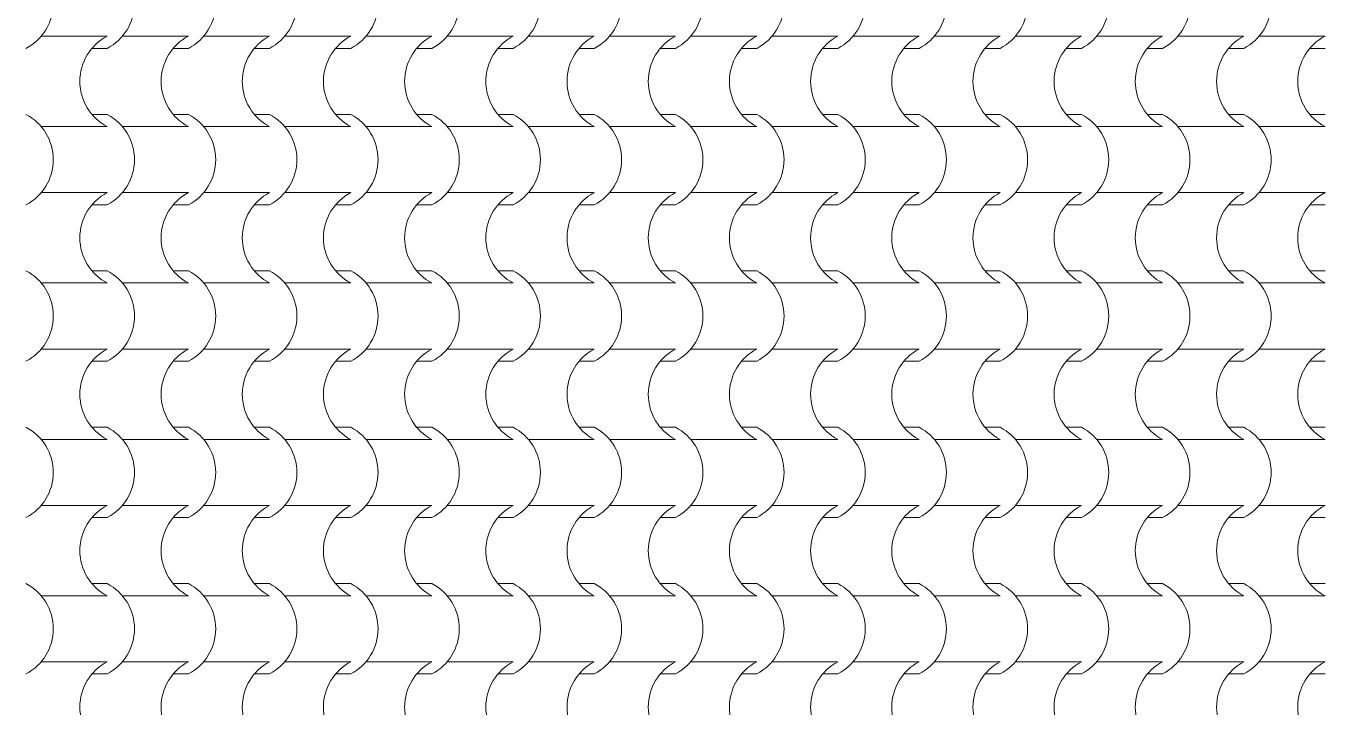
# Model space of a CAD drawing. Header units: metres. Extents: x -41 to 412, y -15 to 25.
# Drawn here: x 138.128 to 140.49, y 15.327 to 16.565 of the extents above; entities that cross this region are included whole.
import ezdxf

# ---------------------------------------------------------------- set-up
doc = ezdxf.new("R2010")
doc.units = ezdxf.units.M
doc.header["$MEASUREMENT"] = 0
doc.layers.add('Shell - Roof', color=7, linetype='Continuous')

# ---------------------------------------------------------------- blocks, each defined once
blk = doc.blocks.new('*X48', base_point=(152.192, 0))
at = {"layer": 'Shell - Roof', "color": 23, "linetype": 'Continuous', "lineweight": 13, "true_color": 0xbf8080}
for p, q in [((138.1556, 16.5468), (138.2154, 16.5468)), ((138.2154, 16.5468), (138.2753, 16.5468)), ((138.3032, 16.5468), (138.3631, 16.5468)), ((138.3631, 16.5468), (138.4229, 16.5468)), ((138.4508, 16.5468), (138.5107, 16.5468)), ((138.5107, 16.5468), (138.5706, 16.5468)), ((138.5985, 16.5468), (138.6583, 16.5468)), ((138.6583, 16.5468), (138.7182, 16.5468)), ((138.7461, 16.5468), (138.806, 16.5468)), ((138.806, 16.5468), (138.8658, 16.5468)), ((138.8937, 16.5468), (138.9536, 16.5468)), ((138.9536, 16.5468), (139.0135, 16.5468)), ((139.0414, 16.5468), (139.1012, 16.5468)), ((139.1012, 16.5468), (139.1611, 16.5468)), ((139.189, 16.5468), (139.2489, 16.5468)), ((139.2489, 16.5468), (139.3087, 16.5468)), ((139.3366, 16.5468), (139.3965, 16.5468)), ((139.3965, 16.5468), (139.4564, 16.5468)), ((139.4843, 16.5468), (139.5441, 16.5468)), ((139.5441, 16.5468), (139.604, 16.5468)), ((139.6319, 16.5468), (139.6918, 16.5468)), ((139.6918, 16.5468), (139.7516, 16.5468)), ((139.7795, 16.5468), (139.8394, 16.5468)), ((139.8394, 16.5468), (139.8993, 16.5468)), ((139.9272, 16.5468), (139.987, 16.5468)), ((139.987, 16.5468), (140.0469, 16.5468)), ((140.0748, 16.5468), (140.1347, 16.5468)), ((140.1347, 16.5468), (140.1945, 16.5468)), ((140.2224, 16.5468), (140.2823, 16.5468)), ((140.2823, 16.5468), (140.3422, 16.5468)), ((140.3701, 16.5468), (140.4299, 16.5468)), ((140.4299, 16.5468), (140.4898, 16.5468)), ((138.2478, 16.5247), (138.2753, 16.5247)), ((138.3954, 16.5247), (138.4229, 16.5247)), ((138.5431, 16.5247), (138.5706, 16.5247)), ((138.6907, 16.5247), (138.7182, 16.5247)), ((138.8383, 16.5247), (138.8658, 16.5247)), ((138.986, 16.5247), (139.0135, 16.5247)), ((139.1336, 16.5247), (139.1611, 16.5247)), ((139.2812, 16.5247), (139.3087, 16.5247)), ((139.4289, 16.5247), (139.4564, 16.5247)), ((139.5765, 16.5247), (139.604, 16.5247)), ((139.7241, 16.5247), (139.7516, 16.5247)), ((139.8717, 16.5247), (139.8993, 16.5247)), ((140.0194, 16.5247), (140.0469, 16.5247)), ((140.167, 16.5247), (140.1945, 16.5247)), ((140.3146, 16.5247), (140.3422, 16.5247)), ((140.4623, 16.5247), (140.4898, 16.5247)), ((138.2478, 16.4045), (138.2753, 16.4045)), ((138.3954, 16.4045), (138.4229, 16.4045)), ((138.5431, 16.4045), (138.5706, 16.4045)), ((138.6907, 16.4045), (138.7182, 16.4045)), ((138.8383, 16.4045), (138.8658, 16.4045)), ((138.986, 16.4045), (139.0135, 16.4045)), ((139.1336, 16.4045), (139.1611, 16.4045)), ((139.2812, 16.4045), (139.3087, 16.4045)), ((139.4289, 16.4045), (139.4564, 16.4045)), ((139.5765, 16.4045), (139.604, 16.4045)), ((139.7241, 16.4045), (139.7516, 16.4045)), ((139.8717, 16.4045), (139.8993, 16.4045)), ((140.0194, 16.4045), (140.0469, 16.4045)), ((140.167, 16.4045), (140.1945, 16.4045)), ((140.3146, 16.4045), (140.3422, 16.4045)), ((140.4623, 16.4045), (140.4898, 16.4045)), ((138.1556, 16.3825), (138.2154, 16.3825)), ((138.2154, 16.3825), (138.2753, 16.3825)), ((138.3032, 16.3825), (138.3631, 16.3825)), ((138.3631, 16.3825), (138.4229, 16.3825)), ((138.4508, 16.3825), (138.5107, 16.3825)), ((138.5107, 16.3825), (138.5706, 16.3825)), ((138.5985, 16.3825), (138.6583, 16.3825)), ((138.6583, 16.3825), (138.7182, 16.3825)), ((138.7461, 16.3825), (138.806, 16.3825)), ((138.806, 16.3825), (138.8658, 16.3825)), ((138.8937, 16.3825), (138.9536, 16.3825)), ((138.9536, 16.3825), (139.0135, 16.3825)), ((139.0414, 16.3825), (139.1012, 16.3825)), ((139.1012, 16.3825), (139.1611, 16.3825)), ((139.189, 16.3825), (139.2489, 16.3825)), ((139.2489, 16.3825), (139.3087, 16.3825)), ((139.3366, 16.3825), (139.3965, 16.3825)), ((139.3965, 16.3825), (139.4564, 16.3825)), ((139.4843, 16.3825), (139.5441, 16.3825)), ((139.5441, 16.3825), (139.604, 16.3825)), ((139.6319, 16.3825), (139.6918, 16.3825)), ((139.6918, 16.3825), (139.7516, 16.3825)), ((139.7795, 16.3825), (139.8394, 16.3825)), ((139.8394, 16.3825), (139.8993, 16.3825)), ((139.9272, 16.3825), (139.987, 16.3825)), ((139.987, 16.3825), (140.0469, 16.3825)), ((140.0748, 16.3825), (140.1347, 16.3825)), ((140.1347, 16.3825), (140.1945, 16.3825)), ((140.2224, 16.3825), (140.2823, 16.3825)), ((140.2823, 16.3825), (140.3422, 16.3825)), ((140.3701, 16.3825), (140.4299, 16.3825)), ((140.4299, 16.3825), (140.4898, 16.3825)), ((138.1556, 16.2623), (138.2154, 16.2623)), ((138.2154, 16.2623), (138.2753, 16.2623)), ((138.3032, 16.2623), (138.3631, 16.2623)), ((138.3631, 16.2623), (138.4229, 16.2623)), ((138.4508, 16.2623), (138.5107, 16.2623)), ((138.5107, 16.2623), (138.5706, 16.2623)), ((138.5985, 16.2623), (138.6583, 16.2623)), ((138.6583, 16.2623), (138.7182, 16.2623)), ((138.7461, 16.2623), (138.806, 16.2623)), ((138.806, 16.2623), (138.8658, 16.2623)), ((138.8937, 16.2623), (138.9536, 16.2623)), ((138.9536, 16.2623), (139.0135, 16.2623)), ((139.0414, 16.2623), (139.1012, 16.2623)), ((139.1012, 16.2623), (139.1611, 16.2623)), ((139.189, 16.2623), (139.2489, 16.2623)), ((139.2489, 16.2623), (139.3087, 16.2623)), ((139.3366, 16.2623), (139.3965, 16.2623)), ((139.3965, 16.2623), (139.4564, 16.2623)), ((139.4843, 16.2623), (139.5441, 16.2623)), ((139.5441, 16.2623), (139.604, 16.2623)), ((139.6319, 16.2623), (139.6918, 16.2623)), ((139.6918, 16.2623), (139.7516, 16.2623)), ((139.7795, 16.2623), (139.8394, 16.2623)), ((139.8394, 16.2623), (139.8993, 16.2623)), ((139.9272, 16.2623), (139.987, 16.2623)), ((139.987, 16.2623), (140.0469, 16.2623)), ((140.0748, 16.2623), (140.1347, 16.2623)), ((140.1347, 16.2623), (140.1945, 16.2623)), ((140.2224, 16.2623), (140.2823, 16.2623)), ((140.2823, 16.2623), (140.3422, 16.2623)), ((140.3701, 16.2623), (140.4299, 16.2623)), ((140.4299, 16.2623), (140.4898, 16.2623)), ((138.2478, 16.2403), (138.2753, 16.2403)), ((138.3954, 16.2403), (138.4229, 16.2403)), ((138.5431, 16.2403), (138.5706, 16.2403)), ((138.6907, 16.2403), (138.7182, 16.2403)), ((138.8383, 16.2403), (138.8658, 16.2403)), ((138.986, 16.2403), (139.0135, 16.2403)), ((139.1336, 16.2403), (139.1611, 16.2403)), ((139.2812, 16.2403), (139.3087, 16.2403)), ((139.4289, 16.2403), (139.4564, 16.2403)), ((139.5765, 16.2403), (139.604, 16.2403)), ((139.7241, 16.2403), (139.7516, 16.2403)), ((139.8717, 16.2403), (139.8993, 16.2403)), ((140.0194, 16.2403), (140.0469, 16.2403)), ((140.167, 16.2403), (140.1945, 16.2403)), ((140.3146, 16.2403), (140.3422, 16.2403)), ((140.4623, 16.2403), (140.4898, 16.2403)), ((138.2478, 16.12), (138.2753, 16.12)), ((138.3954, 16.12), (138.4229, 16.12)), ((138.5431, 16.12), (138.5706, 16.12)), ((138.6907, 16.12), (138.7182, 16.12)), ((138.8383, 16.12), (138.8658, 16.12)), ((138.986, 16.12), (139.0135, 16.12)), ((139.1336, 16.12), (139.1611, 16.12)), ((139.2812, 16.12), (139.3087, 16.12)), ((139.4289, 16.12), (139.4564, 16.12)), ((139.5765, 16.12), (139.604, 16.12)), ((139.7241, 16.12), (139.7516, 16.12)), ((139.8717, 16.12), (139.8993, 16.12)), ((140.0194, 16.12), (140.0469, 16.12)), ((140.167, 16.12), (140.1945, 16.12)), ((140.3146, 16.12), (140.3422, 16.12)), ((140.4623, 16.12), (140.4898, 16.12)), ((138.1556, 16.098), (138.2154, 16.098)), ((138.2154, 16.098), (138.2753, 16.098)), ((138.3032, 16.098), (138.3631, 16.098)), ((138.3631, 16.098), (138.4229, 16.098)), ((138.4508, 16.098), (138.5107, 16.098)), ((138.5107, 16.098), (138.5706, 16.098)), ((138.5985, 16.098), (138.6583, 16.098)), ((138.6583, 16.098), (138.7182, 16.098)), ((138.7461, 16.098), (138.806, 16.098)), ((138.806, 16.098), (138.8658, 16.098)), ((138.8937, 16.098), (138.9536, 16.098)), ((138.9536, 16.098), (139.0135, 16.098)), ((139.0414, 16.098), (139.1012, 16.098)), ((139.1012, 16.098), (139.1611, 16.098)), ((139.189, 16.098), (139.2489, 16.098)), ((139.2489, 16.098), (139.3087, 16.098)), ((139.3366, 16.098), (139.3965, 16.098)), ((139.3965, 16.098), (139.4564, 16.098)), ((139.4843, 16.098), (139.5441, 16.098)), ((139.5441, 16.098), (139.604, 16.098)), ((139.6319, 16.098), (139.6918, 16.098)), ((139.6918, 16.098), (139.7516, 16.098)), ((139.7795, 16.098), (139.8394, 16.098)), ((139.8394, 16.098), (139.8993, 16.098)), ((139.9272, 16.098), (139.987, 16.098)), ((139.987, 16.098), (140.0469, 16.098)), ((140.0748, 16.098), (140.1347, 16.098)), ((140.1347, 16.098), (140.1945, 16.098)), ((140.2224, 16.098), (140.2823, 16.098)), ((140.2823, 16.098), (140.3422, 16.098)), ((140.3701, 16.098), (140.4299, 16.098)), ((140.4299, 16.098), (140.4898, 16.098)), ((138.1556, 15.9778), (138.2154, 15.9778)), ((138.2154, 15.9778), (138.2753, 15.9778)), ((138.3032, 15.9778), (138.3631, 15.9778)), ((138.3631, 15.9778), (138.4229, 15.9778)), ((138.4508, 15.9778), (138.5107, 15.9778)), ((138.5107, 15.9778), (138.5706, 15.9778)), ((138.5985, 15.9778), (138.6583, 15.9778)), ((138.6583, 15.9778), (138.7182, 15.9778)), ((138.7461, 15.9778), (138.806, 15.9778)), ((138.806, 15.9778), (138.8658, 15.9778)), ((138.8937, 15.9778), (138.9536, 15.9778)), ((138.9536, 15.9778), (139.0135, 15.9778)), ((139.0414, 15.9778), (139.1012, 15.9778)), ((139.1012, 15.9778), (139.1611, 15.9778)), ((139.189, 15.9778), (139.2489, 15.9778)), ((139.2489, 15.9778), (139.3087, 15.9778)), ((139.3366, 15.9778), (139.3965, 15.9778)), ((139.3965, 15.9778), (139.4564, 15.9778)), ((139.4843, 15.9778), (139.5441, 15.9778)), ((139.5441, 15.9778), (139.604, 15.9778)), ((139.6319, 15.9778), (139.6918, 15.9778)), ((139.6918, 15.9778), (139.7516, 15.9778)), ((139.7795, 15.9778), (139.8394, 15.9778)), ((139.8394, 15.9778), (139.8993, 15.9778)), ((139.9272, 15.9778), (139.987, 15.9778)), ((139.987, 15.9778), (140.0469, 15.9778)), ((140.0748, 15.9778), (140.1347, 15.9778)), ((140.1347, 15.9778), (140.1945, 15.9778)), ((140.2224, 15.9778), (140.2823, 15.9778)), ((140.2823, 15.9778), (140.3422, 15.9778)), ((140.3701, 15.9778), (140.4299, 15.9778)), ((140.4299, 15.9778), (140.4898, 15.9778)), ((138.2478, 15.9558), (138.2753, 15.9558)), ((138.3954, 15.9558), (138.4229, 15.9558)), ((138.5431, 15.9558), (138.5706, 15.9558)), ((138.6907, 15.9558), (138.7182, 15.9558)), ((138.8383, 15.9558), (138.8658, 15.9558)), ((138.986, 15.9558), (139.0135, 15.9558)), ((139.1336, 15.9558), (139.1611, 15.9558)), ((139.2812, 15.9558), (139.3087, 15.9558)), ((139.4289, 15.9558), (139.4564, 15.9558)), ((139.5765, 15.9558), (139.604, 15.9558)), ((139.7241, 15.9558), (139.7516, 15.9558)), ((139.8717, 15.9558), (139.8993, 15.9558)), ((140.0194, 15.9558), (140.0469, 15.9558)), ((140.167, 15.9558), (140.1945, 15.9558)), ((140.3146, 15.9558), (140.3422, 15.9558)), ((140.4623, 15.9558), (140.4898, 15.9558)), ((138.2478, 15.8356), (138.2753, 15.8356)), ((138.3954, 15.8356), (138.4229, 15.8356)), ((138.5431, 15.8356), (138.5706, 15.8356)), ((138.6907, 15.8356), (138.7182, 15.8356)), ((138.8383, 15.8356), (138.8658, 15.8356)), ((138.986, 15.8356), (139.0135, 15.8356)), ((139.1336, 15.8356), (139.1611, 15.8356)), ((139.2812, 15.8356), (139.3087, 15.8356)), ((139.4289, 15.8356), (139.4564, 15.8356)), ((139.5765, 15.8356), (139.604, 15.8356)), ((139.7241, 15.8356), (139.7516, 15.8356)), ((139.8717, 15.8356), (139.8993, 15.8356)), ((140.0194, 15.8356), (140.0469, 15.8356)), ((140.167, 15.8356), (140.1945, 15.8356)), ((140.3146, 15.8356), (140.3422, 15.8356)), ((140.4623, 15.8356), (140.4898, 15.8356)), ((138.1556, 15.8135), (138.2154, 15.8135)), ((138.2154, 15.8135), (138.2753, 15.8135)), ((138.3032, 15.8135), (138.3631, 15.8135)), ((138.3631, 15.8135), (138.4229, 15.8135)), ((138.4508, 15.8135), (138.5107, 15.8135)), ((138.5107, 15.8135), (138.5706, 15.8135)), ((138.5985, 15.8135), (138.6583, 15.8135)), ((138.6583, 15.8135), (138.7182, 15.8135)), ((138.7461, 15.8135), (138.806, 15.8135)), ((138.806, 15.8135), (138.8658, 15.8135)), ((138.8937, 15.8135), (138.9536, 15.8135)), ((138.9536, 15.8135), (139.0135, 15.8135)), ((139.0414, 15.8135), (139.1012, 15.8135)), ((139.1012, 15.8135), (139.1611, 15.8135)), ((139.189, 15.8135), (139.2489, 15.8135)), ((139.2489, 15.8135), (139.3087, 15.8135)), ((139.3366, 15.8135), (139.3965, 15.8135)), ((139.3965, 15.8135), (139.4564, 15.8135)), ((139.4843, 15.8135), (139.5441, 15.8135)), ((139.5441, 15.8135), (139.604, 15.8135)), ((139.6319, 15.8135), (139.6918, 15.8135)), ((139.6918, 15.8135), (139.7516, 15.8135)), ((139.7795, 15.8135), (139.8394, 15.8135)), ((139.8394, 15.8135), (139.8993, 15.8135)), ((139.9272, 15.8135), (139.987, 15.8135)), ((139.987, 15.8135), (140.0469, 15.8135)), ((140.0748, 15.8135), (140.1347, 15.8135)), ((140.1347, 15.8135), (140.1945, 15.8135)), ((140.2224, 15.8135), (140.2823, 15.8135)), ((140.2823, 15.8135), (140.3422, 15.8135)), ((140.3701, 15.8135), (140.4299, 15.8135)), ((140.4299, 15.8135), (140.4898, 15.8135)), ((138.1556, 15.6933), (138.2154, 15.6933)), ((138.2154, 15.6933), (138.2753, 15.6933)), ((138.3032, 15.6933), (138.3631, 15.6933)), ((138.3631, 15.6933), (138.4229, 15.6933)), ((138.4508, 15.6933), (138.5107, 15.6933)), ((138.5107, 15.6933), (138.5706, 15.6933)), ((138.5985, 15.6933), (138.6583, 15.6933)), ((138.6583, 15.6933), (138.7182, 15.6933)), ((138.7461, 15.6933), (138.806, 15.6933)), ((138.806, 15.6933), (138.8658, 15.6933)), ((138.8937, 15.6933), (138.9536, 15.6933)), ((138.9536, 15.6933), (139.0135, 15.6933)), ((139.0414, 15.6933), (139.1012, 15.6933)), ((139.1012, 15.6933), (139.1611, 15.6933)), ((139.189, 15.6933), (139.2489, 15.6933)), ((139.2489, 15.6933), (139.3087, 15.6933)), ((139.3366, 15.6933), (139.3965, 15.6933)), ((139.3965, 15.6933), (139.4564, 15.6933)), ((139.4843, 15.6933), (139.5441, 15.6933)), ((139.5441, 15.6933), (139.604, 15.6933)), ((139.6319, 15.6933), (139.6918, 15.6933)), ((139.6918, 15.6933), (139.7516, 15.6933)), ((139.7795, 15.6933), (139.8394, 15.6933)), ((139.8394, 15.6933), (139.8993, 15.6933)), ((139.9272, 15.6933), (139.987, 15.6933)), ((139.987, 15.6933), (140.0469, 15.6933)), ((140.0748, 15.6933), (140.1347, 15.6933)), ((140.1347, 15.6933), (140.1945, 15.6933)), ((140.2224, 15.6933), (140.2823, 15.6933)), ((140.2823, 15.6933), (140.3422, 15.6933)), ((140.3701, 15.6933), (140.4299, 15.6933)), ((140.4299, 15.6933), (140.4898, 15.6933)), ((138.2478, 15.6713), (138.2753, 15.6713)), ((138.3954, 15.6713), (138.4229, 15.6713)), ((138.5431, 15.6713), (138.5706, 15.6713)), ((138.6907, 15.6713), (138.7182, 15.6713)), ((138.8383, 15.6713), (138.8658, 15.6713)), ((138.986, 15.6713), (139.0135, 15.6713)), ((139.1336, 15.6713), (139.1611, 15.6713)), ((139.2812, 15.6713), (139.3087, 15.6713)), ((139.4289, 15.6713), (139.4564, 15.6713)), ((139.5765, 15.6713), (139.604, 15.6713)), ((139.7241, 15.6713), (139.7516, 15.6713)), ((139.8717, 15.6713), (139.8993, 15.6713)), ((140.0194, 15.6713), (140.0469, 15.6713)), ((140.167, 15.6713), (140.1945, 15.6713)), ((140.3146, 15.6713), (140.3422, 15.6713)), ((140.4623, 15.6713), (140.4898, 15.6713)), ((138.2478, 15.5511), (138.2753, 15.5511)), ((138.3954, 15.5511), (138.4229, 15.5511)), ((138.5431, 15.5511), (138.5706, 15.5511)), ((138.6907, 15.5511), (138.7182, 15.5511)), ((138.8383, 15.5511), (138.8658, 15.5511)), ((138.986, 15.5511), (139.0135, 15.5511)), ((139.1336, 15.5511), (139.1611, 15.5511)), ((139.2812, 15.5511), (139.3087, 15.5511)), ((139.4289, 15.5511), (139.4564, 15.5511)), ((139.5765, 15.5511), (139.604, 15.5511)), ((139.7241, 15.5511), (139.7516, 15.5511)), ((139.8717, 15.5511), (139.8993, 15.5511)), ((140.0194, 15.5511), (140.0469, 15.5511)), ((140.167, 15.5511), (140.1945, 15.5511)), ((140.3146, 15.5511), (140.3422, 15.5511)), ((140.4623, 15.5511), (140.4898, 15.5511)), ((138.1556, 15.5291), (138.2154, 15.5291)), ((138.2154, 15.5291), (138.2753, 15.5291)), ((138.3032, 15.5291), (138.3631, 15.5291)), ((138.3631, 15.5291), (138.4229, 15.5291)), ((138.4508, 15.5291), (138.5107, 15.5291)), ((138.5107, 15.5291), (138.5706, 15.5291)), ((138.5985, 15.5291), (138.6583, 15.5291)), ((138.6583, 15.5291), (138.7182, 15.5291)), ((138.7461, 15.5291), (138.806, 15.5291)), ((138.806, 15.5291), (138.8658, 15.5291)), ((138.8937, 15.5291), (138.9536, 15.5291)), ((138.9536, 15.5291), (139.0135, 15.5291)), ((139.0414, 15.5291), (139.1012, 15.5291)), ((139.1012, 15.5291), (139.1611, 15.5291)), ((139.189, 15.5291), (139.2489, 15.5291)), ((139.2489, 15.5291), (139.3087, 15.5291)), ((139.3366, 15.5291), (139.3965, 15.5291)), ((139.3965, 15.5291), (139.4564, 15.5291)), ((139.4843, 15.5291), (139.5441, 15.5291)), ((139.5441, 15.5291), (139.604, 15.5291)), ((139.6319, 15.5291), (139.6918, 15.5291)), ((139.6918, 15.5291), (139.7516, 15.5291)), ((139.7795, 15.5291), (139.8394, 15.5291)), ((139.8394, 15.5291), (139.8993, 15.5291)), ((139.9272, 15.5291), (139.987, 15.5291)), ((139.987, 15.5291), (140.0469, 15.5291)), ((140.0748, 15.5291), (140.1347, 15.5291)), ((140.1347, 15.5291), (140.1945, 15.5291)), ((140.2224, 15.5291), (140.2823, 15.5291)), ((140.2823, 15.5291), (140.3422, 15.5291)), ((140.3701, 15.5291), (140.4299, 15.5291)), ((140.4299, 15.5291), (140.4898, 15.5291)), ((138.1556, 15.4088), (138.2154, 15.4088)), ((138.2154, 15.4088), (138.2753, 15.4088)), ((138.3032, 15.4088), (138.3631, 15.4088)), ((138.3631, 15.4088), (138.4229, 15.4088)), ((138.4508, 15.4088), (138.5107, 15.4088)), ((138.5107, 15.4088), (138.5706, 15.4088)), ((138.5985, 15.4088), (138.6583, 15.4088)), ((138.6583, 15.4088), (138.7182, 15.4088)), ((138.7461, 15.4088), (138.806, 15.4088)), ((138.806, 15.4088), (138.8658, 15.4088)), ((138.8937, 15.4088), (138.9536, 15.4088)), ((138.9536, 15.4088), (139.0135, 15.4088)), ((139.0414, 15.4088), (139.1012, 15.4088)), ((139.1012, 15.4088), (139.1611, 15.4088)), ((139.189, 15.4088), (139.2489, 15.4088)), ((139.2489, 15.4088), (139.3087, 15.4088)), ((139.3366, 15.4088), (139.3965, 15.4088)), ((139.3965, 15.4088), (139.4564, 15.4088)), ((139.4843, 15.4088), (139.5441, 15.4088)), ((139.5441, 15.4088), (139.604, 15.4088)), ((139.6319, 15.4088), (139.6918, 15.4088)), ((139.6918, 15.4088), (139.7516, 15.4088)), ((139.7795, 15.4088), (139.8394, 15.4088)), ((139.8394, 15.4088), (139.8993, 15.4088)), ((139.9272, 15.4088), (139.987, 15.4088)), ((139.987, 15.4088), (140.0469, 15.4088)), ((140.0748, 15.4088), (140.1347, 15.4088)), ((140.1347, 15.4088), (140.1945, 15.4088)), ((140.2224, 15.4088), (140.2823, 15.4088)), ((140.2823, 15.4088), (140.3422, 15.4088)), ((140.3701, 15.4088), (140.4299, 15.4088)), ((140.4299, 15.4088), (140.4898, 15.4088)), ((138.2478, 15.3868), (138.2753, 15.3868)), ((138.3954, 15.3868), (138.4229, 15.3868)), ((138.5431, 15.3868), (138.5706, 15.3868)), ((138.6907, 15.3868), (138.7182, 15.3868)), ((138.8383, 15.3868), (138.8658, 15.3868)), ((138.986, 15.3868), (139.0135, 15.3868)), ((139.1336, 15.3868), (139.1611, 15.3868)), ((139.2812, 15.3868), (139.3087, 15.3868)), ((139.4289, 15.3868), (139.4564, 15.3868)), ((139.5765, 15.3868), (139.604, 15.3868)), ((139.7241, 15.3868), (139.7516, 15.3868)), ((139.8717, 15.3868), (139.8993, 15.3868)), ((140.0194, 15.3868), (140.0469, 15.3868)), ((140.167, 15.3868), (140.1945, 15.3868)), ((140.3146, 15.3868), (140.3422, 15.3868)), ((140.4623, 15.3868), (140.4898, 15.3868))]:
    blk.add_line(p, q, dxfattribs=at)
for centre, major_axis, start_param, end_param in [((138.0871, 16.6069), (0, 0.0919), 3.607672, 5.817106), ((138.2347, 16.6069), (0, 0.0919), 3.607672, 5.817106), ((138.3824, 16.6069), (0, 0.0919), 3.607672, 5.817106), ((138.53, 16.6069), (0, 0.0919), 3.607672, 5.817106), ((138.6776, 16.6069), (0, 0.0919), 3.607672, 5.817106), ((138.8253, 16.6069), (0, 0.0919), 3.607672, 5.817106), ((138.9729, 16.6069), (0, 0.0919), 3.607672, 5.817106), ((139.1205, 16.6069), (0, 0.0919), 3.607672, 5.817106), ((139.2682, 16.6069), (0, 0.0919), 3.607672, 5.817106), ((139.4158, 16.6069), (0, 0.0919), 3.607672, 5.817106), ((139.5634, 16.6069), (0, 0.0919), 3.607672, 5.817106), ((139.7111, 16.6069), (0, 0.0919), 3.607672, 5.817106), ((139.8587, 16.6069), (0, 0.0919), 3.607672, 5.817106), ((140.0063, 16.6069), (0, 0.0919), 3.607672, 5.817106), ((140.154, 16.6069), (0, 0.0919), 3.607672, 5.817106), ((140.3016, 16.6069), (0, 0.0919), 3.607672, 5.817106), ((138.3165, 16.4644), (0, 0.0925), 0.471039, 1.56782), ((138.4642, 16.4644), (0, 0.0925), 0.471039, 1.56782), ((138.6118, 16.4644), (0, 0.0925), 0.471039, 1.56782), ((138.7594, 16.4644), (0, 0.0925), 0.471039, 1.56782), ((138.9071, 16.4644), (0, 0.0925), 0.471039, 1.56782), ((139.0547, 16.4644), (0, 0.0925), 0.471039, 1.56782), ((139.2023, 16.4644), (0, 0.0925), 0.471039, 1.56782), ((139.35, 16.4644), (0, 0.0925), 0.471039, 1.56782), ((139.4976, 16.4644), (0, 0.0925), 0.471039, 1.56782), ((139.6452, 16.4644), (0, 0.0925), 0.471039, 1.56782), ((139.7928, 16.4644), (0, 0.0925), 0.471039, 1.56782), ((139.9405, 16.4644), (0, 0.0925), 0.471039, 1.56782), ((140.0881, 16.4644), (0, 0.0925), 0.471039, 1.56782), ((140.2357, 16.4644), (0, 0.0925), 0.471039, 1.56782), ((140.3834, 16.4644), (0, 0.0925), 0.471039, 1.56782), ((140.531, 16.4644), (0, 0.0925), 0.471039, 1.56782), ((138.3165, 16.4649), (0, 0.0925), 1.573772, 2.670554), ((138.4642, 16.4649), (0, 0.0925), 1.573772, 2.670554), ((138.6118, 16.4649), (0, 0.0925), 1.573772, 2.670554), ((138.7594, 16.4649), (0, 0.0925), 1.573772, 2.670554), ((138.9071, 16.4649), (0, 0.0925), 1.573772, 2.670554), ((139.0547, 16.4649), (0, 0.0925), 1.573772, 2.670554), ((139.2023, 16.4649), (0, 0.0925), 1.573772, 2.670554), ((139.35, 16.4649), (0, 0.0925), 1.573772, 2.670554), ((139.4976, 16.4649), (0, 0.0925), 1.573772, 2.670554), ((139.6452, 16.4649), (0, 0.0925), 1.573772, 2.670554), ((139.7928, 16.4649), (0, 0.0925), 1.573772, 2.670554), ((139.9405, 16.4649), (0, 0.0925), 1.573772, 2.670554), ((140.0881, 16.4649), (0, 0.0925), 1.573772, 2.670554), ((140.2357, 16.4649), (0, 0.0925), 1.573772, 2.670554), ((140.3834, 16.4649), (0, 0.0925), 1.573772, 2.670554), ((140.531, 16.4649), (0, 0.0925), 1.573772, 2.670554), ((138.0871, 16.3224), (0, 0.0919), 3.607672, 5.817106), ((138.2347, 16.3224), (0, 0.0919), 3.607672, 5.817106), ((138.3824, 16.3224), (0, 0.0919), 3.607672, 5.817106), ((138.53, 16.3224), (0, 0.0919), 3.607672, 5.817106), ((138.6776, 16.3224), (0, 0.0919), 3.607672, 5.817106), ((138.8253, 16.3224), (0, 0.0919), 3.607672, 5.817106), ((138.9729, 16.3224), (0, 0.0919), 3.607672, 5.817106), ((139.1205, 16.3224), (0, 0.0919), 3.607672, 5.817106), ((139.2682, 16.3224), (0, 0.0919), 3.607672, 5.817106), ((139.4158, 16.3224), (0, 0.0919), 3.607672, 5.817106), ((139.5634, 16.3224), (0, 0.0919), 3.607672, 5.817106), ((139.7111, 16.3224), (0, 0.0919), 3.607672, 5.817106), ((139.8587, 16.3224), (0, 0.0919), 3.607672, 5.817106), ((140.0063, 16.3224), (0, 0.0919), 3.607672, 5.817106), ((140.154, 16.3224), (0, 0.0919), 3.607672, 5.817106), ((140.3016, 16.3224), (0, 0.0919), 3.607672, 5.817106), ((138.3165, 16.1799), (0, 0.0925), 0.471039, 1.56782), ((138.4642, 16.1799), (0, 0.0925), 0.471039, 1.56782), ((138.6118, 16.1799), (0, 0.0925), 0.471039, 1.56782), ((138.7594, 16.1799), (0, 0.0925), 0.471039, 1.56782), ((138.9071, 16.1799), (0, 0.0925), 0.471039, 1.56782), ((139.0547, 16.1799), (0, 0.0925), 0.471039, 1.56782), ((139.2023, 16.1799), (0, 0.0925), 0.471039, 1.56782), ((139.35, 16.1799), (0, 0.0925), 0.471039, 1.56782), ((139.4976, 16.1799), (0, 0.0925), 0.471039, 1.56782), ((139.6452, 16.1799), (0, 0.0925), 0.471039, 1.56782), ((139.7928, 16.1799), (0, 0.0925), 0.471039, 1.56782), ((139.9405, 16.1799), (0, 0.0925), 0.471039, 1.56782), ((140.0881, 16.1799), (0, 0.0925), 0.471039, 1.56782), ((140.2357, 16.1799), (0, 0.0925), 0.471039, 1.56782), ((140.3834, 16.1799), (0, 0.0925), 0.471039, 1.56782), ((140.531, 16.1799), (0, 0.0925), 0.471039, 1.56782), ((138.3165, 16.1804), (0, 0.0925), 1.573772, 2.670554), ((138.4642, 16.1804), (0, 0.0925), 1.573772, 2.670554), ((138.6118, 16.1804), (0, 0.0925), 1.573772, 2.670554), ((138.7594, 16.1804), (0, 0.0925), 1.573772, 2.670554), ((138.9071, 16.1804), (0, 0.0925), 1.573772, 2.670554), ((139.0547, 16.1804), (0, 0.0925), 1.573772, 2.670554), ((139.2023, 16.1804), (0, 0.0925), 1.573772, 2.670554), ((139.35, 16.1804), (0, 0.0925), 1.573772, 2.670554), ((139.4976, 16.1804), (0, 0.0925), 1.573772, 2.670554), ((139.6452, 16.1804), (0, 0.0925), 1.573772, 2.670554), ((139.7928, 16.1804), (0, 0.0925), 1.573772, 2.670554), ((139.9405, 16.1804), (0, 0.0925), 1.573772, 2.670554), ((140.0881, 16.1804), (0, 0.0925), 1.573772, 2.670554), ((140.2357, 16.1804), (0, 0.0925), 1.573772, 2.670554), ((140.3834, 16.1804), (0, 0.0925), 1.573772, 2.670554), ((140.531, 16.1804), (0, 0.0925), 1.573772, 2.670554), ((138.0871, 16.0379), (0, 0.0919), 3.607672, 5.817106), ((138.2347, 16.0379), (0, 0.0919), 3.607672, 5.817106), ((138.3824, 16.0379), (0, 0.0919), 3.607672, 5.817106), ((138.53, 16.0379), (0, 0.0919), 3.607672, 5.817106), ((138.6776, 16.0379), (0, 0.0919), 3.607672, 5.817106), ((138.8253, 16.0379), (0, 0.0919), 3.607672, 5.817106), ((138.9729, 16.0379), (0, 0.0919), 3.607672, 5.817106), ((139.1205, 16.0379), (0, 0.0919), 3.607672, 5.817106), ((139.2682, 16.0379), (0, 0.0919), 3.607672, 5.817106), ((139.4158, 16.0379), (0, 0.0919), 3.607672, 5.817106), ((139.5634, 16.0379), (0, 0.0919), 3.607672, 5.817106), ((139.7111, 16.0379), (0, 0.0919), 3.607672, 5.817106), ((139.8587, 16.0379), (0, 0.0919), 3.607672, 5.817106), ((140.0063, 16.0379), (0, 0.0919), 3.607672, 5.817106), ((140.154, 16.0379), (0, 0.0919), 3.607672, 5.817106), ((140.3016, 16.0379), (0, 0.0919), 3.607672, 5.817106), ((138.3165, 15.8954), (0, 0.0925), 0.471039, 1.56782), ((138.4642, 15.8954), (0, 0.0925), 0.471039, 1.56782), ((138.6118, 15.8954), (0, 0.0925), 0.471039, 1.56782), ((138.7594, 15.8954), (0, 0.0925), 0.471039, 1.56782), ((138.9071, 15.8954), (0, 0.0925), 0.471039, 1.56782), ((139.0547, 15.8954), (0, 0.0925), 0.471039, 1.56782), ((139.2023, 15.8954), (0, 0.0925), 0.471039, 1.56782), ((139.35, 15.8954), (0, 0.0925), 0.471039, 1.56782), ((139.4976, 15.8954), (0, 0.0925), 0.471039, 1.56782), ((139.6452, 15.8954), (0, 0.0925), 0.471039, 1.56782), ((139.7928, 15.8954), (0, 0.0925), 0.471039, 1.56782), ((139.9405, 15.8954), (0, 0.0925), 0.471039, 1.56782), ((140.0881, 15.8954), (0, 0.0925), 0.471039, 1.56782), ((140.2357, 15.8954), (0, 0.0925), 0.471039, 1.56782), ((140.3834, 15.8954), (0, 0.0925), 0.471039, 1.56782), ((140.531, 15.8954), (0, 0.0925), 0.471039, 1.56782), ((138.3165, 15.8959), (0, 0.0925), 1.573772, 2.670554), ((138.4642, 15.8959), (0, 0.0925), 1.573772, 2.670554), ((138.6118, 15.8959), (0, 0.0925), 1.573772, 2.670554), ((138.7594, 15.8959), (0, 0.0925), 1.573772, 2.670554), ((138.9071, 15.8959), (0, 0.0925), 1.573772, 2.670554), ((139.0547, 15.8959), (0, 0.0925), 1.573772, 2.670554), ((139.2023, 15.8959), (0, 0.0925), 1.573772, 2.670554), ((139.35, 15.8959), (0, 0.0925), 1.573772, 2.670554), ((139.4976, 15.8959), (0, 0.0925), 1.573772, 2.670554), ((139.6452, 15.8959), (0, 0.0925), 1.573772, 2.670554), ((139.7928, 15.8959), (0, 0.0925), 1.573772, 2.670554), ((139.9405, 15.8959), (0, 0.0925), 1.573772, 2.670554), ((140.0881, 15.8959), (0, 0.0925), 1.573772, 2.670554), ((140.2357, 15.8959), (0, 0.0925), 1.573772, 2.670554), ((140.3834, 15.8959), (0, 0.0925), 1.573772, 2.670554), ((140.531, 15.8959), (0, 0.0925), 1.573772, 2.670554), ((138.0871, 15.7534), (0, 0.0919), 3.607672, 5.817106), ((138.2347, 15.7534), (0, 0.0919), 3.607672, 5.817106), ((138.3824, 15.7534), (0, 0.0919), 3.607672, 5.817106), ((138.53, 15.7534), (0, 0.0919), 3.607672, 5.817106), ((138.6776, 15.7534), (0, 0.0919), 3.607672, 5.817106), ((138.8253, 15.7534), (0, 0.0919), 3.607672, 5.817106), ((138.9729, 15.7534), (0, 0.0919), 3.607672, 5.817106), ((139.1205, 15.7534), (0, 0.0919), 3.607672, 5.817106), ((139.2682, 15.7534), (0, 0.0919), 3.607672, 5.817106), ((139.4158, 15.7534), (0, 0.0919), 3.607672, 5.817106), ((139.5634, 15.7534), (0, 0.0919), 3.607672, 5.817106), ((139.7111, 15.7534), (0, 0.0919), 3.607672, 5.817106), ((139.8587, 15.7534), (0, 0.0919), 3.607672, 5.817106), ((140.0063, 15.7534), (0, 0.0919), 3.607672, 5.817106), ((140.154, 15.7534), (0, 0.0919), 3.607672, 5.817106), ((140.3016, 15.7534), (0, 0.0919), 3.607672, 5.817106), ((138.3165, 15.6109), (0, 0.0925), 0.471039, 1.56782), ((138.4642, 15.6109), (0, 0.0925), 0.471039, 1.56782), ((138.6118, 15.6109), (0, 0.0925), 0.471039, 1.56782), ((138.7594, 15.6109), (0, 0.0925), 0.471039, 1.56782), ((138.9071, 15.6109), (0, 0.0925), 0.471039, 1.56782), ((139.0547, 15.6109), (0, 0.0925), 0.471039, 1.56782), ((139.2023, 15.6109), (0, 0.0925), 0.471039, 1.56782), ((139.35, 15.6109), (0, 0.0925), 0.471039, 1.56782), ((139.4976, 15.6109), (0, 0.0925), 0.471039, 1.56782), ((139.6452, 15.6109), (0, 0.0925), 0.471039, 1.56782), ((139.7928, 15.6109), (0, 0.0925), 0.471039, 1.56782), ((139.9405, 15.6109), (0, 0.0925), 0.471039, 1.56782), ((140.0881, 15.6109), (0, 0.0925), 0.471039, 1.56782), ((140.2357, 15.6109), (0, 0.0925), 0.471039, 1.56782), ((140.3834, 15.6109), (0, 0.0925), 0.471039, 1.56782), ((140.531, 15.6109), (0, 0.0925), 0.471039, 1.56782), ((138.3165, 15.6115), (0, 0.0925), 1.573772, 2.670554), ((138.4642, 15.6115), (0, 0.0925), 1.573772, 2.670554), ((138.6118, 15.6115), (0, 0.0925), 1.573772, 2.670554), ((138.7594, 15.6115), (0, 0.0925), 1.573772, 2.670554), ((138.9071, 15.6115), (0, 0.0925), 1.573772, 2.670554), ((139.0547, 15.6115), (0, 0.0925), 1.573772, 2.670554), ((139.2023, 15.6115), (0, 0.0925), 1.573772, 2.670554), ((139.35, 15.6115), (0, 0.0925), 1.573772, 2.670554), ((139.4976, 15.6115), (0, 0.0925), 1.573772, 2.670554), ((139.6452, 15.6115), (0, 0.0925), 1.573772, 2.670554), ((139.7928, 15.6115), (0, 0.0925), 1.573772, 2.670554), ((139.9405, 15.6115), (0, 0.0925), 1.573772, 2.670554), ((140.0881, 15.6115), (0, 0.0925), 1.573772, 2.670554), ((140.2357, 15.6115), (0, 0.0925), 1.573772, 2.670554), ((140.3834, 15.6115), (0, 0.0925), 1.573772, 2.670554), ((140.531, 15.6115), (0, 0.0925), 1.573772, 2.670554), ((138.0871, 15.469), (0, 0.0919), 3.607672, 5.817106), ((138.2347, 15.469), (0, 0.0919), 3.607672, 5.817106), ((138.3824, 15.469), (0, 0.0919), 3.607672, 5.817106), ((138.53, 15.469), (0, 0.0919), 3.607672, 5.817106), ((138.6776, 15.469), (0, 0.0919), 3.607672, 5.817106), ((138.8253, 15.469), (0, 0.0919), 3.607672, 5.817106), ((138.9729, 15.469), (0, 0.0919), 3.607672, 5.817106), ((139.1205, 15.469), (0, 0.0919), 3.607672, 5.817106), ((139.2682, 15.469), (0, 0.0919), 3.607672, 5.817106), ((139.4158, 15.469), (0, 0.0919), 3.607672, 5.817106), ((139.5634, 15.469), (0, 0.0919), 3.607672, 5.817106), ((139.7111, 15.469), (0, 0.0919), 3.607672, 5.817106), ((139.8587, 15.469), (0, 0.0919), 3.607672, 5.817106), ((140.0063, 15.469), (0, 0.0919), 3.607672, 5.817106), ((140.154, 15.469), (0, 0.0919), 3.607672, 5.817106), ((140.3016, 15.469), (0, 0.0919), 3.607672, 5.817106), ((138.3165, 15.3264), (0, 0.0925), 0.471039, 1.56782), ((138.4642, 15.3264), (0, 0.0925), 0.471039, 1.56782), ((138.6118, 15.3264), (0, 0.0925), 0.471039, 1.56782), ((138.7594, 15.3264), (0, 0.0925), 0.471039, 1.56782), ((138.9071, 15.3264), (0, 0.0925), 0.471039, 1.56782), ((139.0547, 15.3264), (0, 0.0925), 0.471039, 1.56782), ((139.2023, 15.3264), (0, 0.0925), 0.471039, 1.56782), ((139.35, 15.3264), (0, 0.0925), 0.471039, 1.56782), ((139.4976, 15.3264), (0, 0.0925), 0.471039, 1.56782), ((139.6452, 15.3264), (0, 0.0925), 0.471039, 1.56782), ((139.7928, 15.3264), (0, 0.0925), 0.471039, 1.56782), ((139.9405, 15.3264), (0, 0.0925), 0.471039, 1.56782), ((140.0881, 15.3264), (0, 0.0925), 0.471039, 1.56782), ((140.2357, 15.3264), (0, 0.0925), 0.471039, 1.56782), ((140.3834, 15.3264), (0, 0.0925), 0.471039, 1.56782), ((140.531, 15.3264), (0, 0.0925), 0.471039, 1.56782), ((138.3165, 15.327), (0, 0.0925), 1.573772, 2.670554), ((138.4642, 15.327), (0, 0.0925), 1.573772, 2.670554), ((138.6118, 15.327), (0, 0.0925), 1.573772, 2.670554), ((138.7594, 15.327), (0, 0.0925), 1.573772, 2.670554), ((138.9071, 15.327), (0, 0.0925), 1.573772, 2.670554), ((139.0547, 15.327), (0, 0.0925), 1.573772, 2.670554), ((139.2023, 15.327), (0, 0.0925), 1.573772, 2.670554), ((139.35, 15.327), (0, 0.0925), 1.573772, 2.670554), ((139.4976, 15.327), (0, 0.0925), 1.573772, 2.670554), ((139.6452, 15.327), (0, 0.0925), 1.573772, 2.670554), ((139.7928, 15.327), (0, 0.0925), 1.573772, 2.670554), ((139.9405, 15.327), (0, 0.0925), 1.573772, 2.670554), ((140.0881, 15.327), (0, 0.0925), 1.573772, 2.670554), ((140.2357, 15.327), (0, 0.0925), 1.573772, 2.670554), ((140.3834, 15.327), (0, 0.0925), 1.573772, 2.670554), ((140.531, 15.327), (0, 0.0925), 1.573772, 2.670554)]:
    blk.add_ellipse(centre, major_axis=major_axis, ratio=0.982018, start_param=start_param, end_param=end_param, dxfattribs=at)

msp = doc.modelspace()

# ---------------------------------------------------------------- block references
at = {"layer": 'Shell - Roof', "color": 23, "linetype": 'Continuous', "lineweight": 13, "true_color": 0xbf8080}
msp.add_blockref('*X48', (152.192, 0), dxfattribs=at)

doc.saveas('drawing.dxf')
